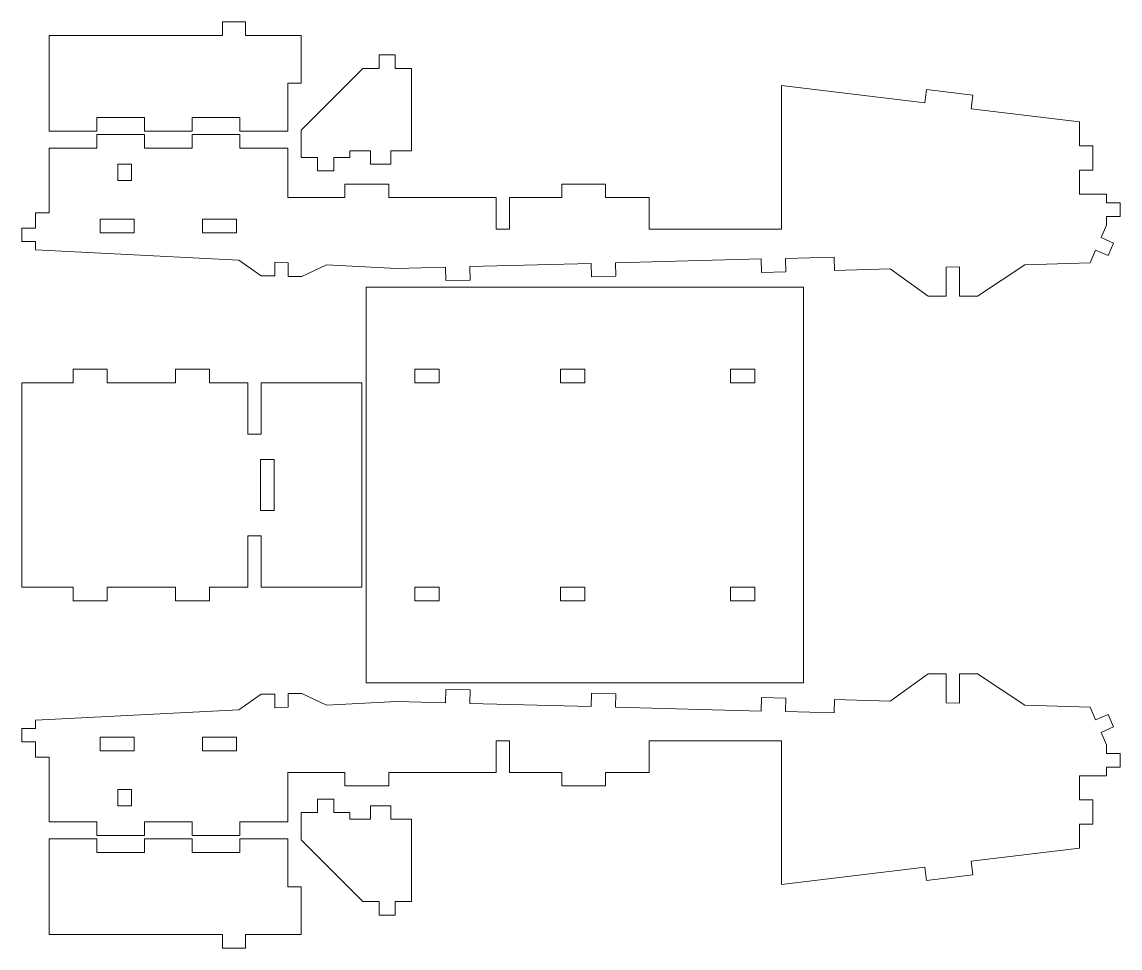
# Model space of a CAD drawing. Header units: millimetres. Extents: x -218 to 218, y -305 to 305.
# Drawn here: x -25.9 to 217.7, y -302.6 to -97.1 of the extents above; entities that cross this region are included whole.
import ezdxf

# ---------------------------------------------------------------- set-up
doc = ezdxf.new("R2010")
doc.units = ezdxf.units.MM
doc.header["$MEASUREMENT"] = 0
doc.layers.add('Camada 1', color=7, linetype='Continuous')

msp = doc.modelspace()

# ---------------------------------------------------------------- linework, layer by layer
at = {"layer": 'Camada 1', "lineweight": 9}
for points, knots in [([(36.078, -110.7515), (36.078, -110.7515), (33.0779, -110.7515), (33.0779, -110.7515), (33.0779, -110.7515), (33.0779, -110.7515), (33.0779, -121.3662), (33.0779, -121.3662), (33.0779, -121.3662), (33.0779, -121.3662), (22.489, -121.3663), (22.489, -121.3663), (22.489, -121.3663), (22.489, -121.3663), (22.489, -118.3662), (22.489, -118.3662), (22.489, -118.3662), (22.489, -118.3662), (11.9002, -118.3662), (11.9002, -118.3662), (11.9002, -118.3662), (11.9002, -118.3662), (11.9002, -121.3663), (11.9002, -121.3663), (11.9002, -121.3663), (11.9002, -121.3663), (1.3113, -121.3663), (1.3113, -121.3663), (1.3113, -121.3663), (1.3113, -121.3663), (1.3113, -118.3662), (1.3113, -118.3662), (1.3113, -118.3662), (1.3113, -118.3662), (-9.2776, -118.3662), (-9.2776, -118.3662), (-9.2776, -118.3662), (-9.2776, -118.3662), (-9.2776, -121.3663), (-9.2776, -121.3663), (-9.2776, -121.3663), (-9.2776, -121.3663), (-19.8665, -121.3663), (-19.8665, -121.3663), (-19.8665, -121.3663), (-19.8665, -121.3663), (-19.8665, -100.1367), (-19.8665, -100.1367), (-19.8665, -100.1367), (-19.8665, -100.1367), (18.6204, -100.1367), (18.6204, -100.1367), (18.6204, -100.1367), (18.6204, -100.1367), (18.6204, -97.1366), (18.6204, -97.1366), (18.6204, -97.1366), (18.6204, -97.1366), (23.7348, -97.1366), (23.7348, -97.1366), (23.7348, -97.1366), (23.7348, -97.1366), (23.7348, -100.1367), (23.7348, -100.1367), (23.7348, -100.1367), (23.7348, -100.1367), (36.078, -100.1367), (36.078, -100.1367), (36.078, -100.1367), (36.078, -100.1367), (36.078, -110.7515), (36.078, -110.7515)], [0, 0, 0, 0, 0.05263158, 0.05263158, 0.05263158, 0.05263158, 0.10526316, 0.10526316, 0.10526316, 0.10526316, 0.15789474, 0.15789474, 0.15789474, 0.15789474, 0.21052632, 0.21052632, 0.21052632, 0.21052632, 0.26315789, 0.26315789, 0.26315789, 0.26315789, 0.31578947, 0.31578947, 0.31578947, 0.31578947, 0.36842105, 0.36842105, 0.36842105, 0.36842105, 0.42105263, 0.42105263, 0.42105263, 0.42105263, 0.47368421, 0.47368421, 0.47368421, 0.47368421, 0.52631579, 0.52631579, 0.52631579, 0.52631579, 0.57894737, 0.57894737, 0.57894737, 0.57894737, 0.63157895, 0.63157895, 0.63157895, 0.63157895, 0.68421053, 0.68421053, 0.68421053, 0.68421053, 0.73684211, 0.73684211, 0.73684211, 0.73684211, 0.78947368, 0.78947368, 0.78947368, 0.78947368, 0.84210526, 0.84210526, 0.84210526, 0.84210526, 0.89473684, 0.89473684, 0.89473684, 0.89473684, 1, 1, 1, 1]), ([(60.5134, -125.6916), (60.5134, -125.6916), (60.5135, -107.4634), (60.5135, -107.4634), (60.5135, -107.4634), (60.5135, -107.4634), (56.9254, -107.4634), (56.9254, -107.4634), (56.9254, -107.4634), (56.9254, -107.4634), (56.9254, -104.4634), (56.9254, -104.4634), (56.9254, -104.4634), (56.9254, -104.4634), (53.3373, -104.4634), (53.3373, -104.4634), (53.3373, -104.4634), (53.3373, -104.4634), (53.3373, -107.4635), (53.3373, -107.4635), (53.3373, -107.4635), (53.3373, -107.4635), (49.7492, -107.4635), (49.7492, -107.4635), (49.7492, -107.4635), (49.7492, -107.4635), (36.078, -121.1348), (36.078, -121.1348), (36.078, -121.1348), (36.078, -121.1348), (36.078, -127.1916), (36.078, -127.1916), (36.078, -127.1916), (36.078, -127.1916), (39.6938, -127.1916), (39.6938, -127.1916), (39.6938, -127.1916), (39.6938, -127.1916), (39.6938, -130.1917), (39.6938, -130.1917), (39.6938, -130.1917), (39.6938, -130.1917), (43.3097, -130.1917), (43.3097, -130.1917), (43.3097, -130.1917), (43.3097, -130.1917), (43.3097, -127.1916), (43.3097, -127.1916), (43.3097, -127.1916), (43.3097, -127.1916), (46.866, -127.1916), (46.866, -127.1916), (46.866, -127.1916), (46.866, -127.1916), (46.866, -125.6916), (46.866, -125.6916), (46.866, -125.6916), (46.866, -125.6916), (51.4152, -125.6916), (51.4152, -125.6916), (51.4152, -125.6916), (51.4152, -125.6916), (51.4152, -128.6917), (51.4152, -128.6917), (51.4152, -128.6917), (51.4152, -128.6917), (55.9643, -128.6917), (55.9643, -128.6917), (55.9643, -128.6917), (55.9643, -128.6917), (55.9643, -125.6916), (55.9643, -125.6916), (55.9643, -125.6916), (55.9643, -125.6916), (60.5134, -125.6916), (60.5134, -125.6916)], [0, 0, 0, 0, 0.05, 0.05, 0.05, 0.05, 0.1, 0.1, 0.1, 0.1, 0.15, 0.15, 0.15, 0.15, 0.2, 0.2, 0.2, 0.2, 0.25, 0.25, 0.25, 0.25, 0.3, 0.3, 0.3, 0.3, 0.35, 0.35, 0.35, 0.35, 0.4, 0.4, 0.4, 0.4, 0.45, 0.45, 0.45, 0.45, 0.5, 0.5, 0.5, 0.5, 0.55, 0.55, 0.55, 0.55, 0.6, 0.6, 0.6, 0.6, 0.65, 0.65, 0.65, 0.65, 0.7, 0.7, 0.7, 0.7, 0.75, 0.75, 0.75, 0.75, 0.8, 0.8, 0.8, 0.8, 0.85, 0.85, 0.85, 0.85, 0.9, 0.9, 0.9, 0.9, 1, 1, 1, 1]), ([(100.4022, -150.6912), (100.4022, -150.6912), (100.4798, -153.6902), (100.4798, -153.6902), (100.4798, -153.6902), (100.4798, -153.6902), (105.8665, -153.5508), (105.8665, -153.5508), (105.8665, -153.5508), (105.8665, -153.5508), (105.789, -150.5517), (105.789, -150.5517), (105.789, -150.5517), (105.789, -150.5517), (138.1099, -149.7152), (138.1099, -149.7152), (138.1099, -149.7152), (138.1099, -149.7152), (138.1875, -152.7142), (138.1875, -152.7142), (138.1875, -152.7142), (138.1875, -152.7142), (143.5743, -152.5749), (143.5743, -152.5749), (143.5743, -152.5749), (143.5743, -152.5749), (143.4967, -149.5757), (143.4967, -149.5757), (143.4967, -149.5757), (143.4967, -149.5757), (154.2703, -149.2969), (154.2703, -149.2969), (154.2703, -149.2969), (154.2703, -149.2969), (154.3479, -152.296), (154.3479, -152.296), (154.3479, -152.296), (154.3479, -152.296), (166.7371, -151.9122), (166.7371, -151.9122), (166.7371, -151.9122), (166.7371, -151.9122), (175.1263, -157.9908), (175.1263, -157.9908), (175.1263, -157.9908), (175.1263, -157.9908), (179.1264, -157.9908), (179.1264, -157.9908), (179.1264, -157.9908), (179.1264, -157.9908), (179.1264, -151.5284), (179.1264, -151.5284), (179.1264, -151.5284), (179.1264, -151.5284), (182.1265, -151.4355), (182.1265, -151.4355), (182.1265, -151.4355), (182.1265, -151.4355), (182.1265, -157.9908), (182.1265, -157.9908), (182.1265, -157.9908), (182.1265, -157.9908), (186.1265, -157.9908), (186.1265, -157.9908), (186.1265, -157.9908), (186.1265, -157.9908), (196.6106, -150.9868), (196.6106, -150.9868), (196.6106, -150.9868), (196.6106, -150.9868), (211.0948, -150.5382), (211.0948, -150.5382), (211.0948, -150.5382), (211.0948, -150.5382), (212.2999, -147.7634), (212.2999, -147.7634), (212.2999, -147.7634), (212.2999, -147.7634), (215.0516, -148.9585), (215.0516, -148.9585), (215.0516, -148.9585), (215.0516, -148.9585), (216.2567, -146.1838), (216.2567, -146.1838), (216.2567, -146.1838), (216.2567, -146.1838), (213.505, -144.9887), (213.505, -144.9887), (213.505, -144.9887), (213.505, -144.9887), (214.71, -142.2139), (214.71, -142.2139), (214.71, -142.2139), (214.71, -142.2139), (214.71, -140.2634), (214.71, -140.2634), (214.71, -140.2634), (214.71, -140.2634), (217.7101, -140.2634), (217.7101, -140.2634), (217.7101, -140.2634), (217.7101, -140.2634), (217.7101, -137.2691), (217.7101, -137.2691), (217.7101, -137.2691), (217.7101, -137.2691), (214.71, -137.2691), (214.71, -137.2691), (214.71, -137.2691), (214.71, -137.2691), (214.71, -135.3245), (214.71, -135.3245), (214.71, -135.3245), (214.71, -135.3245), (208.7099, -135.3245), (208.7099, -135.3245), (208.7099, -135.3245), (208.7099, -135.3245), (208.7099, -129.9832), (208.7099, -129.9832), (208.7099, -129.9832), (208.7099, -129.9832), (211.71, -129.9832), (211.71, -129.9832), (211.71, -129.9832), (211.71, -129.9832), (211.71, -124.6418), (211.71, -124.6418), (211.71, -124.6418), (211.71, -124.6418), (208.7099, -124.6418), (208.7099, -124.6418), (208.7099, -124.6418), (208.7099, -124.6418), (208.7099, -119.3005), (208.7099, -119.3005), (208.7099, -119.3005), (208.7099, -119.3005), (184.7209, -116.3738), (184.7209, -116.3738), (184.7209, -116.3738), (184.7209, -116.3738), (185.0842, -113.3958), (185.0842, -113.3958), (185.0842, -113.3958), (185.0842, -113.3958), (174.7424, -112.1341), (174.7424, -112.1341), (174.7424, -112.1341), (174.7424, -112.1341), (174.3791, -115.1121), (174.3791, -115.1121), (174.3791, -115.1121), (174.3791, -115.1121), (142.6228, -111.2377), (142.6228, -111.2377), (142.6228, -111.2377), (142.6228, -111.2377), (142.6229, -143.1025), (142.6229, -143.1025), (142.6229, -143.1025), (142.6229, -143.1025), (113.2719, -143.1025), (113.2719, -143.1025), (113.2719, -143.1025), (113.2719, -143.1025), (113.2719, -136.1024), (113.2719, -136.1024), (113.2719, -136.1024), (113.2719, -136.1024), (103.5638, -136.1025), (103.5638, -136.1025), (103.5638, -136.1025), (103.5638, -136.1025), (103.5638, -133.1024), (103.5638, -133.1024), (103.5638, -133.1024), (103.5638, -133.1024), (93.8558, -133.1024), (93.8558, -133.1024), (93.8558, -133.1024), (93.8558, -133.1024), (93.8558, -136.1025), (93.8558, -136.1025), (93.8558, -136.1025), (93.8558, -136.1025), (82.3145, -136.1024), (82.3145, -136.1024), (82.3145, -136.1024), (82.3145, -136.1024), (82.3144, -143.1025), (82.3144, -143.1025), (82.3144, -143.1025), (82.3144, -143.1025), (79.3144, -143.1025), (79.3144, -143.1025), (79.3144, -143.1025), (79.3144, -143.1025), (79.3144, -136.1024), (79.3144, -136.1024), (79.3144, -136.1024), (79.3144, -136.1024), (55.4941, -136.1022), (55.4941, -136.1022), (55.4941, -136.1022), (55.4941, -136.1022), (55.4941, -133.1022), (55.4941, -133.1022), (55.4941, -133.1022), (55.4941, -133.1022), (45.7861, -133.1023), (45.7861, -133.1023), (45.7861, -133.1023), (45.7861, -133.1023), (45.7861, -136.1023), (45.7861, -136.1023), (45.7861, -136.1023), (45.7861, -136.1023), (33.0782, -136.1025), (33.0782, -136.1025), (33.0782, -136.1025), (33.0782, -136.1025), (33.0781, -125.1024), (33.0781, -125.1024), (33.0781, -125.1024), (33.0781, -125.1024), (22.4891, -125.1024), (22.4891, -125.1024), (22.4891, -125.1024), (22.4891, -125.1024), (22.4891, -122.1024), (22.4891, -122.1024), (22.4891, -122.1024), (22.4891, -122.1024), (11.9002, -122.1024), (11.9002, -122.1024), (11.9002, -122.1024), (11.9002, -122.1024), (11.9002, -125.1025), (11.9002, -125.1025), (11.9002, -125.1025), (11.9002, -125.1025), (1.3113, -125.1025), (1.3113, -125.1025), (1.3113, -125.1025), (1.3113, -125.1025), (1.3113, -122.1024), (1.3113, -122.1024), (1.3113, -122.1024), (1.3113, -122.1024), (-9.2777, -122.1025), (-9.2777, -122.1025), (-9.2777, -122.1025), (-9.2777, -122.1025), (-9.2777, -125.1025), (-9.2777, -125.1025), (-9.2777, -125.1025), (-9.2777, -125.1025), (-19.8666, -125.1026), (-19.8666, -125.1026), (-19.8666, -125.1026), (-19.8666, -125.1026), (-19.8655, -139.4967), (-19.8655, -139.4967), (-19.8655, -139.4967), (-19.8655, -139.4967), (-22.8657, -139.4967), (-22.8657, -139.4967), (-22.8657, -139.4967), (-22.8657, -139.4967), (-22.8663, -142.9056), (-22.8663, -142.9056), (-22.8663, -142.9056), (-22.8663, -142.9056), (-25.8682, -142.8974), (-25.8682, -142.8974), (-25.8682, -142.8974), (-25.8682, -142.8974), (-25.8681, -145.8611), (-25.8681, -145.8611), (-25.8681, -145.8611), (-25.8681, -145.8611), (-22.8675, -145.8611), (-22.8675, -145.8611), (-22.8675, -145.8611), (-22.8675, -145.8611), (-22.8668, -147.7069), (-22.8668, -147.7069), (-22.8668, -147.7069), (-22.8668, -147.7069), (22.2609, -150.0145), (22.2609, -150.0145), (22.2609, -150.0145), (22.2609, -150.0145), (27.2103, -153.4211), (27.2103, -153.4211), (27.2103, -153.4211), (27.2103, -153.4211), (30.2103, -153.4211), (30.2103, -153.4211), (30.2103, -153.4211), (30.2103, -153.4211), (30.2103, -150.421), (30.2103, -150.421), (30.2103, -150.421), (30.2103, -150.421), (33.2104, -150.5743), (33.2104, -150.5743), (33.2104, -150.5743), (33.2104, -150.5743), (33.2104, -153.5744), (33.2104, -153.5744), (33.2104, -153.5744), (33.2104, -153.5744), (36.2105, -153.5744), (36.2105, -153.5744), (36.2105, -153.5744), (36.2105, -153.5744), (41.6813, -151.0075), (41.6813, -151.0075), (41.6813, -151.0075), (41.6813, -151.0075), (57.3077, -151.8066), (57.3077, -151.8066), (57.3077, -151.8066), (57.3077, -151.8066), (68.0813, -151.5277), (68.0813, -151.5277), (68.0813, -151.5277), (68.0813, -151.5277), (68.1589, -154.5267), (68.1589, -154.5267), (68.1589, -154.5267), (68.1589, -154.5267), (73.5458, -154.3873), (73.5458, -154.3873), (73.5458, -154.3873), (73.5458, -154.3873), (73.4681, -151.3883), (73.4681, -151.3883), (73.4681, -151.3883), (73.4681, -151.3883), (100.4022, -150.6912), (100.4022, -150.6912)], [0, 0, 0, 0, 0.01149425, 0.01149425, 0.01149425, 0.01149425, 0.02298851, 0.02298851, 0.02298851, 0.02298851, 0.03448276, 0.03448276, 0.03448276, 0.03448276, 0.04597701, 0.04597701, 0.04597701, 0.04597701, 0.05747126, 0.05747126, 0.05747126, 0.05747126, 0.06896552, 0.06896552, 0.06896552, 0.06896552, 0.08045977, 0.08045977, 0.08045977, 0.08045977, 0.09195402, 0.09195402, 0.09195402, 0.09195402, 0.10344828, 0.10344828, 0.10344828, 0.10344828, 0.11494253, 0.11494253, 0.11494253, 0.11494253, 0.12643678, 0.12643678, 0.12643678, 0.12643678, 0.13793103, 0.13793103, 0.13793103, 0.13793103, 0.14942529, 0.14942529, 0.14942529, 0.14942529, 0.16091954, 0.16091954, 0.16091954, 0.16091954, 0.17241379, 0.17241379, 0.17241379, 0.17241379, 0.18390805, 0.18390805, 0.18390805, 0.18390805, 0.1954023, 0.1954023, 0.1954023, 0.1954023, 0.20689655, 0.20689655, 0.20689655, 0.20689655, 0.2183908, 0.2183908, 0.2183908, 0.2183908, 0.22988506, 0.22988506, 0.22988506, 0.22988506, 0.24137931, 0.24137931, 0.24137931, 0.24137931, 0.25287356, 0.25287356, 0.25287356, 0.25287356, 0.26436782, 0.26436782, 0.26436782, 0.26436782, 0.27586207, 0.27586207, 0.27586207, 0.27586207, 0.28735632, 0.28735632, 0.28735632, 0.28735632, 0.29885057, 0.29885057, 0.29885057, 0.29885057, 0.31034483, 0.31034483, 0.31034483, 0.31034483, 0.32183908, 0.32183908, 0.32183908, 0.32183908, 0.33333333, 0.33333333, 0.33333333, 0.33333333, 0.34482759, 0.34482759, 0.34482759, 0.34482759, 0.35632184, 0.35632184, 0.35632184, 0.35632184, 0.36781609, 0.36781609, 0.36781609, 0.36781609, 0.37931034, 0.37931034, 0.37931034, 0.37931034, 0.3908046, 0.3908046, 0.3908046, 0.3908046, 0.40229885, 0.40229885, 0.40229885, 0.40229885, 0.4137931, 0.4137931, 0.4137931, 0.4137931, 0.42528736, 0.42528736, 0.42528736, 0.42528736, 0.43678161, 0.43678161, 0.43678161, 0.43678161, 0.44827586, 0.44827586, 0.44827586, 0.44827586, 0.45977011, 0.45977011, 0.45977011, 0.45977011, 0.47126437, 0.47126437, 0.47126437, 0.47126437, 0.48275862, 0.48275862, 0.48275862, 0.48275862, 0.49425287, 0.49425287, 0.49425287, 0.49425287, 0.50574713, 0.50574713, 0.50574713, 0.50574713, 0.51724138, 0.51724138, 0.51724138, 0.51724138, 0.52873563, 0.52873563, 0.52873563, 0.52873563, 0.54022989, 0.54022989, 0.54022989, 0.54022989, 0.55172414, 0.55172414, 0.55172414, 0.55172414, 0.56321839, 0.56321839, 0.56321839, 0.56321839, 0.57471264, 0.57471264, 0.57471264, 0.57471264, 0.5862069, 0.5862069, 0.5862069, 0.5862069, 0.59770115, 0.59770115, 0.59770115, 0.59770115, 0.6091954, 0.6091954, 0.6091954, 0.6091954, 0.62068966, 0.62068966, 0.62068966, 0.62068966, 0.63218391, 0.63218391, 0.63218391, 0.63218391, 0.64367816, 0.64367816, 0.64367816, 0.64367816, 0.65517241, 0.65517241, 0.65517241, 0.65517241, 0.66666667, 0.66666667, 0.66666667, 0.66666667, 0.67816092, 0.67816092, 0.67816092, 0.67816092, 0.68965517, 0.68965517, 0.68965517, 0.68965517, 0.70114943, 0.70114943, 0.70114943, 0.70114943, 0.71264368, 0.71264368, 0.71264368, 0.71264368, 0.72413793, 0.72413793, 0.72413793, 0.72413793, 0.73563218, 0.73563218, 0.73563218, 0.73563218, 0.74712644, 0.74712644, 0.74712644, 0.74712644, 0.75862069, 0.75862069, 0.75862069, 0.75862069, 0.77011494, 0.77011494, 0.77011494, 0.77011494, 0.7816092, 0.7816092, 0.7816092, 0.7816092, 0.79310345, 0.79310345, 0.79310345, 0.79310345, 0.8045977, 0.8045977, 0.8045977, 0.8045977, 0.81609195, 0.81609195, 0.81609195, 0.81609195, 0.82758621, 0.82758621, 0.82758621, 0.82758621, 0.83908046, 0.83908046, 0.83908046, 0.83908046, 0.85057471, 0.85057471, 0.85057471, 0.85057471, 0.86206897, 0.86206897, 0.86206897, 0.86206897, 0.87356322, 0.87356322, 0.87356322, 0.87356322, 0.88505747, 0.88505747, 0.88505747, 0.88505747, 0.89655172, 0.89655172, 0.89655172, 0.89655172, 0.90804598, 0.90804598, 0.90804598, 0.90804598, 0.91954023, 0.91954023, 0.91954023, 0.91954023, 0.93103448, 0.93103448, 0.93103448, 0.93103448, 0.94252874, 0.94252874, 0.94252874, 0.94252874, 0.95402299, 0.95402299, 0.95402299, 0.95402299, 0.96551724, 0.96551724, 0.96551724, 0.96551724, 0.97701149, 0.97701149, 0.97701149, 0.97701149, 1, 1, 1, 1]), ([(-4.5654, -128.6901), (-4.5654, -128.6901), (-1.5653, -128.6901), (-1.5653, -128.6901), (-1.5653, -128.6901), (-1.5653, -128.6901), (-1.5653, -132.2783), (-1.5653, -132.2783), (-1.5653, -132.2783), (-1.5653, -132.2783), (-4.5654, -132.2783), (-4.5654, -132.2783), (-4.5654, -132.2783), (-4.5654, -132.2783), (-4.5654, -128.6901), (-4.5654, -128.6901)], [0, 0, 0, 0, 0.2, 0.2, 0.2, 0.2, 0.4, 0.4, 0.4, 0.4, 0.6, 0.6, 0.6, 0.6, 1, 1, 1, 1]), ([(-0.9576, -143.8843), (-0.9576, -143.8843), (-8.5212, -143.8843), (-8.5212, -143.8843), (-8.5212, -143.8843), (-8.5212, -143.8843), (-8.5212, -140.8842), (-8.5212, -140.8842), (-8.5212, -140.8842), (-8.5212, -140.8842), (-0.9576, -140.8842), (-0.9576, -140.8842), (-0.9576, -140.8842), (-0.9576, -140.8842), (-0.9576, -143.8843), (-0.9576, -143.8843)], [0, 0, 0, 0, 0.2, 0.2, 0.2, 0.2, 0.4, 0.4, 0.4, 0.4, 0.6, 0.6, 0.6, 0.6, 1, 1, 1, 1]), ([(14.1694, -140.8842), (14.1694, -140.8842), (21.7328, -140.8842), (21.7328, -140.8842), (21.7328, -140.8842), (21.7328, -140.8842), (21.7328, -143.8843), (21.7328, -143.8843), (21.7328, -143.8843), (21.7328, -143.8843), (14.1694, -143.8843), (14.1694, -143.8843), (14.1694, -143.8843), (14.1694, -143.8843), (14.1694, -140.8842), (14.1694, -140.8842)], [0, 0, 0, 0, 0.2, 0.2, 0.2, 0.2, 0.4, 0.4, 0.4, 0.4, 0.6, 0.6, 0.6, 0.6, 1, 1, 1, 1]), ([(50.4921, -155.9647), (50.4921, -155.9647), (50.4921, -243.7547), (50.4921, -243.7547), (50.4921, -243.7547), (50.4921, -243.7547), (147.4872, -243.7547), (147.4872, -243.7547), (147.4872, -243.7547), (147.4872, -243.7547), (147.4872, -155.9647), (147.4872, -155.9647), (147.4872, -155.9647), (147.4872, -155.9647), (50.4921, -155.9647), (50.4921, -155.9647)], [0, 0, 0, 0, 0.2, 0.2, 0.2, 0.2, 0.4, 0.4, 0.4, 0.4, 0.6, 0.6, 0.6, 0.6, 1, 1, 1, 1]), ([(-14.523, -177.1946), (-14.523, -177.1946), (-25.8682, -177.1946), (-25.8682, -177.1946), (-25.8682, -177.1946), (-25.8682, -177.1946), (-25.8682, -222.5249), (-25.8682, -222.5249), (-25.8682, -222.5249), (-25.8682, -222.5249), (-14.523, -222.5249), (-14.523, -222.5249), (-14.523, -222.5249), (-14.523, -222.5249), (-14.523, -225.5249), (-14.523, -225.5249), (-14.523, -225.5249), (-14.523, -225.5249), (-6.9596, -225.5249), (-6.9596, -225.5249), (-6.9596, -225.5249), (-6.9596, -225.5249), (-6.9596, -222.5249), (-6.9596, -222.5249), (-6.9596, -222.5249), (-6.9596, -222.5249), (8.1675, -222.5249), (8.1675, -222.5249), (8.1675, -222.5249), (8.1675, -222.5249), (8.1675, -225.5249), (8.1675, -225.5249), (8.1675, -225.5249), (8.1675, -225.5249), (15.731, -225.5249), (15.731, -225.5249), (15.731, -225.5249), (15.731, -225.5249), (15.731, -222.5249), (15.731, -222.5249), (15.731, -222.5249), (15.731, -222.5249), (24.2086, -222.5249), (24.2086, -222.5249), (24.2086, -222.5249), (24.2086, -222.5249), (24.2086, -211.1378), (24.2086, -211.1378), (24.2086, -211.1378), (24.2086, -211.1378), (27.2087, -211.1378), (27.2087, -211.1378), (27.2087, -211.1378), (27.2087, -211.1378), (27.2087, -222.5249), (27.2087, -222.5249), (27.2087, -222.5249), (27.2087, -222.5249), (49.4921, -222.5249), (49.4921, -222.5249), (49.4921, -222.5249), (49.4921, -222.5249), (49.4921, -177.1946), (49.4921, -177.1946), (49.4921, -177.1946), (49.4921, -177.1946), (27.2087, -177.1946), (27.2087, -177.1946), (27.2087, -177.1946), (27.2087, -177.1946), (27.2087, -188.5816), (27.2087, -188.5816), (27.2087, -188.5816), (27.2087, -188.5816), (24.2086, -188.5816), (24.2086, -188.5816), (24.2086, -188.5816), (24.2086, -188.5816), (24.2086, -177.1946), (24.2086, -177.1946), (24.2086, -177.1946), (24.2086, -177.1946), (15.731, -177.1946), (15.731, -177.1946), (15.731, -177.1946), (15.731, -177.1946), (15.731, -174.1946), (15.731, -174.1946), (15.731, -174.1946), (15.731, -174.1946), (8.1675, -174.1946), (8.1675, -174.1946), (8.1675, -174.1946), (8.1675, -174.1946), (8.1675, -177.1946), (8.1675, -177.1946), (8.1675, -177.1946), (8.1675, -177.1946), (-6.9596, -177.1946), (-6.9596, -177.1946), (-6.9596, -177.1946), (-6.9596, -177.1946), (-6.9596, -174.1946), (-6.9596, -174.1946), (-6.9596, -174.1946), (-6.9596, -174.1946), (-14.523, -174.1946), (-14.523, -174.1946), (-14.523, -174.1946), (-14.523, -174.1946), (-14.523, -177.1946), (-14.523, -177.1946)], [0, 0, 0, 0, 0.03448276, 0.03448276, 0.03448276, 0.03448276, 0.06896552, 0.06896552, 0.06896552, 0.06896552, 0.10344828, 0.10344828, 0.10344828, 0.10344828, 0.13793103, 0.13793103, 0.13793103, 0.13793103, 0.17241379, 0.17241379, 0.17241379, 0.17241379, 0.20689655, 0.20689655, 0.20689655, 0.20689655, 0.24137931, 0.24137931, 0.24137931, 0.24137931, 0.27586207, 0.27586207, 0.27586207, 0.27586207, 0.31034483, 0.31034483, 0.31034483, 0.31034483, 0.34482759, 0.34482759, 0.34482759, 0.34482759, 0.37931034, 0.37931034, 0.37931034, 0.37931034, 0.4137931, 0.4137931, 0.4137931, 0.4137931, 0.44827586, 0.44827586, 0.44827586, 0.44827586, 0.48275862, 0.48275862, 0.48275862, 0.48275862, 0.51724138, 0.51724138, 0.51724138, 0.51724138, 0.55172414, 0.55172414, 0.55172414, 0.55172414, 0.5862069, 0.5862069, 0.5862069, 0.5862069, 0.62068966, 0.62068966, 0.62068966, 0.62068966, 0.65517241, 0.65517241, 0.65517241, 0.65517241, 0.68965517, 0.68965517, 0.68965517, 0.68965517, 0.72413793, 0.72413793, 0.72413793, 0.72413793, 0.75862069, 0.75862069, 0.75862069, 0.75862069, 0.79310345, 0.79310345, 0.79310345, 0.79310345, 0.82758621, 0.82758621, 0.82758621, 0.82758621, 0.86206897, 0.86206897, 0.86206897, 0.86206897, 0.89655172, 0.89655172, 0.89655172, 0.89655172, 0.93103448, 0.93103448, 0.93103448, 0.93103448, 1, 1, 1, 1]), ([(66.658, -177.1938), (66.658, -177.1938), (61.2693, -177.1938), (61.2693, -177.1938), (61.2693, -177.1938), (61.2693, -177.1938), (61.2693, -174.1937), (61.2693, -174.1937), (61.2693, -174.1937), (61.2693, -174.1937), (66.658, -174.1937), (66.658, -174.1937), (66.658, -174.1937), (66.658, -174.1937), (66.658, -177.1938), (66.658, -177.1938)], [0, 0, 0, 0, 0.2, 0.2, 0.2, 0.2, 0.4, 0.4, 0.4, 0.4, 0.6, 0.6, 0.6, 0.6, 1, 1, 1, 1]), ([(98.9896, -177.1938), (98.9896, -177.1938), (93.601, -177.1938), (93.601, -177.1938), (93.601, -177.1938), (93.601, -177.1938), (93.601, -174.1937), (93.601, -174.1937), (93.601, -174.1937), (93.601, -174.1937), (98.9896, -174.1937), (98.9896, -174.1937), (98.9896, -174.1937), (98.9896, -174.1937), (98.9896, -177.1938), (98.9896, -177.1938)], [0, 0, 0, 0, 0.2, 0.2, 0.2, 0.2, 0.4, 0.4, 0.4, 0.4, 0.6, 0.6, 0.6, 0.6, 1, 1, 1, 1]), ([(131.3212, -177.1938), (131.3212, -177.1938), (131.3212, -174.1937), (131.3212, -174.1937), (131.3212, -174.1937), (131.3212, -174.1937), (136.7098, -174.1937), (136.7098, -174.1937), (136.7098, -174.1937), (136.7098, -174.1937), (136.7098, -177.1938), (136.7098, -177.1938), (136.7098, -177.1938), (136.7098, -177.1938), (131.3212, -177.1938), (131.3212, -177.1938)], [0, 0, 0, 0, 0.2, 0.2, 0.2, 0.2, 0.4, 0.4, 0.4, 0.4, 0.6, 0.6, 0.6, 0.6, 1, 1, 1, 1]), ([(30.0763, -194.1939), (30.0763, -194.1939), (30.0763, -205.5257), (30.0763, -205.5257), (30.0763, -205.5257), (30.0763, -205.5257), (27.0763, -205.5257), (27.0763, -205.5257), (27.0763, -205.5257), (27.0763, -205.5257), (27.0763, -194.1939), (27.0763, -194.1939), (27.0763, -194.1939), (27.0763, -194.1939), (30.0763, -194.1939), (30.0763, -194.1939)], [0, 0, 0, 0, 0.2, 0.2, 0.2, 0.2, 0.4, 0.4, 0.4, 0.4, 0.6, 0.6, 0.6, 0.6, 1, 1, 1, 1]), ([(66.6582, -225.5268), (66.6582, -225.5268), (61.2695, -225.5268), (61.2695, -225.5268), (61.2695, -225.5268), (61.2695, -225.5268), (61.2695, -222.5268), (61.2695, -222.5268), (61.2695, -222.5268), (61.2695, -222.5268), (66.6582, -222.5268), (66.6582, -222.5268), (66.6582, -222.5268), (66.6582, -222.5268), (66.6582, -225.5268), (66.6582, -225.5268)], [0, 0, 0, 0, 0.2, 0.2, 0.2, 0.2, 0.4, 0.4, 0.4, 0.4, 0.6, 0.6, 0.6, 0.6, 1, 1, 1, 1]), ([(98.9898, -225.5268), (98.9898, -225.5268), (93.6011, -225.5268), (93.6011, -225.5268), (93.6011, -225.5268), (93.6011, -225.5268), (93.6011, -222.5268), (93.6011, -222.5268), (93.6011, -222.5268), (93.6011, -222.5268), (98.9898, -222.5268), (98.9898, -222.5268), (98.9898, -222.5268), (98.9898, -222.5268), (98.9898, -225.5268), (98.9898, -225.5268)], [0, 0, 0, 0, 0.2, 0.2, 0.2, 0.2, 0.4, 0.4, 0.4, 0.4, 0.6, 0.6, 0.6, 0.6, 1, 1, 1, 1]), ([(131.3215, -225.5268), (131.3215, -225.5268), (131.3215, -222.5268), (131.3215, -222.5268), (131.3215, -222.5268), (131.3215, -222.5268), (136.7101, -222.5268), (136.7101, -222.5268), (136.7101, -222.5268), (136.7101, -222.5268), (136.7101, -225.5268), (136.7101, -225.5268), (136.7101, -225.5268), (136.7101, -225.5268), (131.3215, -225.5268), (131.3215, -225.5268)], [0, 0, 0, 0, 0.2, 0.2, 0.2, 0.2, 0.4, 0.4, 0.4, 0.4, 0.6, 0.6, 0.6, 0.6, 1, 1, 1, 1]), ([(100.4022, -249.0281), (100.4022, -249.0281), (100.4798, -246.0291), (100.4798, -246.0291), (100.4798, -246.0291), (100.4798, -246.0291), (105.8665, -246.1685), (105.8665, -246.1685), (105.8665, -246.1685), (105.8665, -246.1685), (105.789, -249.1677), (105.789, -249.1677), (105.789, -249.1677), (105.789, -249.1677), (138.1099, -250.0041), (138.1099, -250.0041), (138.1099, -250.0041), (138.1099, -250.0041), (138.1875, -247.0051), (138.1875, -247.0051), (138.1875, -247.0051), (138.1875, -247.0051), (143.5743, -247.1444), (143.5743, -247.1444), (143.5743, -247.1444), (143.5743, -247.1444), (143.4967, -250.1436), (143.4967, -250.1436), (143.4967, -250.1436), (143.4967, -250.1436), (154.2703, -250.4224), (154.2703, -250.4224), (154.2703, -250.4224), (154.2703, -250.4224), (154.3479, -247.4233), (154.3479, -247.4233), (154.3479, -247.4233), (154.3479, -247.4233), (166.7371, -247.8071), (166.7371, -247.8071), (166.7371, -247.8071), (166.7371, -247.8071), (175.1263, -241.7285), (175.1263, -241.7285), (175.1263, -241.7285), (175.1263, -241.7285), (179.1264, -241.7285), (179.1264, -241.7285), (179.1264, -241.7285), (179.1264, -241.7285), (179.1264, -248.1909), (179.1264, -248.1909), (179.1264, -248.1909), (179.1264, -248.1909), (182.1265, -248.2838), (182.1265, -248.2838), (182.1265, -248.2838), (182.1265, -248.2838), (182.1265, -241.7285), (182.1265, -241.7285), (182.1265, -241.7285), (182.1265, -241.7285), (186.1265, -241.7285), (186.1265, -241.7285), (186.1265, -241.7285), (186.1265, -241.7285), (196.6106, -248.7325), (196.6106, -248.7325), (196.6106, -248.7325), (196.6106, -248.7325), (211.0948, -249.1811), (211.0948, -249.1811), (211.0948, -249.1811), (211.0948, -249.1811), (212.2999, -251.9559), (212.2999, -251.9559), (212.2999, -251.9559), (212.2999, -251.9559), (215.0516, -250.7608), (215.0516, -250.7608), (215.0516, -250.7608), (215.0516, -250.7608), (216.2567, -253.5355), (216.2567, -253.5355), (216.2567, -253.5355), (216.2567, -253.5355), (213.505, -254.7306), (213.505, -254.7306), (213.505, -254.7306), (213.505, -254.7306), (214.71, -257.5054), (214.71, -257.5054), (214.71, -257.5054), (214.71, -257.5054), (214.71, -259.456), (214.71, -259.456), (214.71, -259.456), (214.71, -259.456), (217.7101, -259.456), (217.7101, -259.456), (217.7101, -259.456), (217.7101, -259.456), (217.7101, -262.4503), (217.7101, -262.4503), (217.7101, -262.4503), (217.7101, -262.4503), (214.71, -262.4503), (214.71, -262.4503), (214.71, -262.4503), (214.71, -262.4503), (214.71, -264.3949), (214.71, -264.3949), (214.71, -264.3949), (214.71, -264.3949), (208.7099, -264.3949), (208.7099, -264.3949), (208.7099, -264.3949), (208.7099, -264.3949), (208.7099, -269.7362), (208.7099, -269.7362), (208.7099, -269.7362), (208.7099, -269.7362), (211.71, -269.7362), (211.71, -269.7362), (211.71, -269.7362), (211.71, -269.7362), (211.71, -275.0776), (211.71, -275.0776), (211.71, -275.0776), (211.71, -275.0776), (208.7099, -275.0776), (208.7099, -275.0776), (208.7099, -275.0776), (208.7099, -275.0776), (208.7099, -280.4189), (208.7099, -280.4189), (208.7099, -280.4189), (208.7099, -280.4189), (184.7209, -283.3456), (184.7209, -283.3456), (184.7209, -283.3456), (184.7209, -283.3456), (185.0842, -286.3236), (185.0842, -286.3236), (185.0842, -286.3236), (185.0842, -286.3236), (174.7424, -287.5853), (174.7424, -287.5853), (174.7424, -287.5853), (174.7424, -287.5853), (174.3791, -284.6073), (174.3791, -284.6073), (174.3791, -284.6073), (174.3791, -284.6073), (142.6228, -288.4817), (142.6228, -288.4817), (142.6228, -288.4817), (142.6228, -288.4817), (142.6229, -256.6168), (142.6229, -256.6168), (142.6229, -256.6168), (142.6229, -256.6168), (113.2719, -256.6168), (113.2719, -256.6168), (113.2719, -256.6168), (113.2719, -256.6168), (113.2719, -263.617), (113.2719, -263.617), (113.2719, -263.617), (113.2719, -263.617), (103.5638, -263.6169), (103.5638, -263.6169), (103.5638, -263.6169), (103.5638, -263.6169), (103.5638, -266.617), (103.5638, -266.617), (103.5638, -266.617), (103.5638, -266.617), (93.8558, -266.617), (93.8558, -266.617), (93.8558, -266.617), (93.8558, -266.617), (93.8558, -263.6169), (93.8558, -263.6169), (93.8558, -263.6169), (93.8558, -263.6169), (82.3145, -263.617), (82.3145, -263.617), (82.3145, -263.617), (82.3145, -263.617), (82.3144, -256.6168), (82.3144, -256.6168), (82.3144, -256.6168), (82.3144, -256.6168), (79.3144, -256.6168), (79.3144, -256.6168), (79.3144, -256.6168), (79.3144, -256.6168), (79.3144, -263.617), (79.3144, -263.617), (79.3144, -263.617), (79.3144, -263.617), (55.4941, -263.6172), (55.4941, -263.6172), (55.4941, -263.6172), (55.4941, -263.6172), (55.4941, -266.6172), (55.4941, -266.6172), (55.4941, -266.6172), (55.4941, -266.6172), (45.7861, -266.6171), (45.7861, -266.6171), (45.7861, -266.6171), (45.7861, -266.6171), (45.7861, -263.6171), (45.7861, -263.6171), (45.7861, -263.6171), (45.7861, -263.6171), (33.0782, -263.6169), (33.0782, -263.6169), (33.0782, -263.6169), (33.0782, -263.6169), (33.0781, -274.617), (33.0781, -274.617), (33.0781, -274.617), (33.0781, -274.617), (22.4891, -274.617), (22.4891, -274.617), (22.4891, -274.617), (22.4891, -274.617), (22.4891, -277.617), (22.4891, -277.617), (22.4891, -277.617), (22.4891, -277.617), (11.9002, -277.617), (11.9002, -277.617), (11.9002, -277.617), (11.9002, -277.617), (11.9002, -274.6169), (11.9002, -274.6169), (11.9002, -274.6169), (11.9002, -274.6169), (1.3113, -274.6169), (1.3113, -274.6169), (1.3113, -274.6169), (1.3113, -274.6169), (1.3113, -277.617), (1.3113, -277.617), (1.3113, -277.617), (1.3113, -277.617), (-9.2777, -277.6169), (-9.2777, -277.6169), (-9.2777, -277.6169), (-9.2777, -277.6169), (-9.2777, -274.6169), (-9.2777, -274.6169), (-9.2777, -274.6169), (-9.2777, -274.6169), (-19.8666, -274.6168), (-19.8666, -274.6168), (-19.8666, -274.6168), (-19.8666, -274.6168), (-19.8655, -260.2227), (-19.8655, -260.2227), (-19.8655, -260.2227), (-19.8655, -260.2227), (-22.8657, -260.2227), (-22.8657, -260.2227), (-22.8657, -260.2227), (-22.8657, -260.2227), (-22.8663, -256.8137), (-22.8663, -256.8137), (-22.8663, -256.8137), (-22.8663, -256.8137), (-25.8682, -256.8219), (-25.8682, -256.8219), (-25.8682, -256.8219), (-25.8682, -256.8219), (-25.8681, -253.8582), (-25.8681, -253.8582), (-25.8681, -253.8582), (-25.8681, -253.8582), (-22.8675, -253.8582), (-22.8675, -253.8582), (-22.8675, -253.8582), (-22.8675, -253.8582), (-22.8668, -252.0124), (-22.8668, -252.0124), (-22.8668, -252.0124), (-22.8668, -252.0124), (22.2609, -249.7048), (22.2609, -249.7048), (22.2609, -249.7048), (22.2609, -249.7048), (27.2103, -246.2982), (27.2103, -246.2982), (27.2103, -246.2982), (27.2103, -246.2982), (30.2103, -246.2982), (30.2103, -246.2982), (30.2103, -246.2982), (30.2103, -246.2982), (30.2103, -249.2983), (30.2103, -249.2983), (30.2103, -249.2983), (30.2103, -249.2983), (33.2104, -249.145), (33.2104, -249.145), (33.2104, -249.145), (33.2104, -249.145), (33.2104, -246.145), (33.2104, -246.145), (33.2104, -246.145), (33.2104, -246.145), (36.2105, -246.145), (36.2105, -246.145), (36.2105, -246.145), (36.2105, -246.145), (41.6813, -248.7118), (41.6813, -248.7118), (41.6813, -248.7118), (41.6813, -248.7118), (57.3077, -247.9127), (57.3077, -247.9127), (57.3077, -247.9127), (57.3077, -247.9127), (68.0813, -248.1916), (68.0813, -248.1916), (68.0813, -248.1916), (68.0813, -248.1916), (68.1589, -245.1926), (68.1589, -245.1926), (68.1589, -245.1926), (68.1589, -245.1926), (73.5458, -245.3321), (73.5458, -245.3321), (73.5458, -245.3321), (73.5458, -245.3321), (73.4681, -248.331), (73.4681, -248.331), (73.4681, -248.331), (73.4681, -248.331), (100.4022, -249.0281), (100.4022, -249.0281)], [0, 0, 0, 0, 0.01149425, 0.01149425, 0.01149425, 0.01149425, 0.02298851, 0.02298851, 0.02298851, 0.02298851, 0.03448276, 0.03448276, 0.03448276, 0.03448276, 0.04597701, 0.04597701, 0.04597701, 0.04597701, 0.05747126, 0.05747126, 0.05747126, 0.05747126, 0.06896552, 0.06896552, 0.06896552, 0.06896552, 0.08045977, 0.08045977, 0.08045977, 0.08045977, 0.09195402, 0.09195402, 0.09195402, 0.09195402, 0.10344828, 0.10344828, 0.10344828, 0.10344828, 0.11494253, 0.11494253, 0.11494253, 0.11494253, 0.12643678, 0.12643678, 0.12643678, 0.12643678, 0.13793103, 0.13793103, 0.13793103, 0.13793103, 0.14942529, 0.14942529, 0.14942529, 0.14942529, 0.16091954, 0.16091954, 0.16091954, 0.16091954, 0.17241379, 0.17241379, 0.17241379, 0.17241379, 0.18390805, 0.18390805, 0.18390805, 0.18390805, 0.1954023, 0.1954023, 0.1954023, 0.1954023, 0.20689655, 0.20689655, 0.20689655, 0.20689655, 0.2183908, 0.2183908, 0.2183908, 0.2183908, 0.22988506, 0.22988506, 0.22988506, 0.22988506, 0.24137931, 0.24137931, 0.24137931, 0.24137931, 0.25287356, 0.25287356, 0.25287356, 0.25287356, 0.26436782, 0.26436782, 0.26436782, 0.26436782, 0.27586207, 0.27586207, 0.27586207, 0.27586207, 0.28735632, 0.28735632, 0.28735632, 0.28735632, 0.29885057, 0.29885057, 0.29885057, 0.29885057, 0.31034483, 0.31034483, 0.31034483, 0.31034483, 0.32183908, 0.32183908, 0.32183908, 0.32183908, 0.33333333, 0.33333333, 0.33333333, 0.33333333, 0.34482759, 0.34482759, 0.34482759, 0.34482759, 0.35632184, 0.35632184, 0.35632184, 0.35632184, 0.36781609, 0.36781609, 0.36781609, 0.36781609, 0.37931034, 0.37931034, 0.37931034, 0.37931034, 0.3908046, 0.3908046, 0.3908046, 0.3908046, 0.40229885, 0.40229885, 0.40229885, 0.40229885, 0.4137931, 0.4137931, 0.4137931, 0.4137931, 0.42528736, 0.42528736, 0.42528736, 0.42528736, 0.43678161, 0.43678161, 0.43678161, 0.43678161, 0.44827586, 0.44827586, 0.44827586, 0.44827586, 0.45977011, 0.45977011, 0.45977011, 0.45977011, 0.47126437, 0.47126437, 0.47126437, 0.47126437, 0.48275862, 0.48275862, 0.48275862, 0.48275862, 0.49425287, 0.49425287, 0.49425287, 0.49425287, 0.50574713, 0.50574713, 0.50574713, 0.50574713, 0.51724138, 0.51724138, 0.51724138, 0.51724138, 0.52873563, 0.52873563, 0.52873563, 0.52873563, 0.54022989, 0.54022989, 0.54022989, 0.54022989, 0.55172414, 0.55172414, 0.55172414, 0.55172414, 0.56321839, 0.56321839, 0.56321839, 0.56321839, 0.57471264, 0.57471264, 0.57471264, 0.57471264, 0.5862069, 0.5862069, 0.5862069, 0.5862069, 0.59770115, 0.59770115, 0.59770115, 0.59770115, 0.6091954, 0.6091954, 0.6091954, 0.6091954, 0.62068966, 0.62068966, 0.62068966, 0.62068966, 0.63218391, 0.63218391, 0.63218391, 0.63218391, 0.64367816, 0.64367816, 0.64367816, 0.64367816, 0.65517241, 0.65517241, 0.65517241, 0.65517241, 0.66666667, 0.66666667, 0.66666667, 0.66666667, 0.67816092, 0.67816092, 0.67816092, 0.67816092, 0.68965517, 0.68965517, 0.68965517, 0.68965517, 0.70114943, 0.70114943, 0.70114943, 0.70114943, 0.71264368, 0.71264368, 0.71264368, 0.71264368, 0.72413793, 0.72413793, 0.72413793, 0.72413793, 0.73563218, 0.73563218, 0.73563218, 0.73563218, 0.74712644, 0.74712644, 0.74712644, 0.74712644, 0.75862069, 0.75862069, 0.75862069, 0.75862069, 0.77011494, 0.77011494, 0.77011494, 0.77011494, 0.7816092, 0.7816092, 0.7816092, 0.7816092, 0.79310345, 0.79310345, 0.79310345, 0.79310345, 0.8045977, 0.8045977, 0.8045977, 0.8045977, 0.81609195, 0.81609195, 0.81609195, 0.81609195, 0.82758621, 0.82758621, 0.82758621, 0.82758621, 0.83908046, 0.83908046, 0.83908046, 0.83908046, 0.85057471, 0.85057471, 0.85057471, 0.85057471, 0.86206897, 0.86206897, 0.86206897, 0.86206897, 0.87356322, 0.87356322, 0.87356322, 0.87356322, 0.88505747, 0.88505747, 0.88505747, 0.88505747, 0.89655172, 0.89655172, 0.89655172, 0.89655172, 0.90804598, 0.90804598, 0.90804598, 0.90804598, 0.91954023, 0.91954023, 0.91954023, 0.91954023, 0.93103448, 0.93103448, 0.93103448, 0.93103448, 0.94252874, 0.94252874, 0.94252874, 0.94252874, 0.95402299, 0.95402299, 0.95402299, 0.95402299, 0.96551724, 0.96551724, 0.96551724, 0.96551724, 0.97701149, 0.97701149, 0.97701149, 0.97701149, 1, 1, 1, 1]), ([(-0.9576, -255.835), (-0.9576, -255.835), (-8.5212, -255.835), (-8.5212, -255.835), (-8.5212, -255.835), (-8.5212, -255.835), (-8.5212, -258.8352), (-8.5212, -258.8352), (-8.5212, -258.8352), (-8.5212, -258.8352), (-0.9576, -258.8352), (-0.9576, -258.8352), (-0.9576, -258.8352), (-0.9576, -258.8352), (-0.9576, -255.835), (-0.9576, -255.835)], [0, 0, 0, 0, 0.2, 0.2, 0.2, 0.2, 0.4, 0.4, 0.4, 0.4, 0.6, 0.6, 0.6, 0.6, 1, 1, 1, 1]), ([(14.1694, -258.8352), (14.1694, -258.8352), (21.7328, -258.8352), (21.7328, -258.8352), (21.7328, -258.8352), (21.7328, -258.8352), (21.7328, -255.835), (21.7328, -255.835), (21.7328, -255.835), (21.7328, -255.835), (14.1694, -255.835), (14.1694, -255.835), (14.1694, -255.835), (14.1694, -255.835), (14.1694, -258.8352), (14.1694, -258.8352)], [0, 0, 0, 0, 0.2, 0.2, 0.2, 0.2, 0.4, 0.4, 0.4, 0.4, 0.6, 0.6, 0.6, 0.6, 1, 1, 1, 1]), ([(-4.5654, -271.0293), (-4.5654, -271.0293), (-1.5653, -271.0293), (-1.5653, -271.0293), (-1.5653, -271.0293), (-1.5653, -271.0293), (-1.5653, -267.4411), (-1.5653, -267.4411), (-1.5653, -267.4411), (-1.5653, -267.4411), (-4.5654, -267.4411), (-4.5654, -267.4411), (-4.5654, -267.4411), (-4.5654, -267.4411), (-4.5654, -271.0293), (-4.5654, -271.0293)], [0, 0, 0, 0, 0.2, 0.2, 0.2, 0.2, 0.4, 0.4, 0.4, 0.4, 0.6, 0.6, 0.6, 0.6, 1, 1, 1, 1]), ([(60.5134, -274.0279), (60.5134, -274.0279), (60.5135, -292.2561), (60.5135, -292.2561), (60.5135, -292.2561), (60.5135, -292.2561), (56.9254, -292.2561), (56.9254, -292.2561), (56.9254, -292.2561), (56.9254, -292.2561), (56.9254, -295.2561), (56.9254, -295.2561), (56.9254, -295.2561), (56.9254, -295.2561), (53.3373, -295.2561), (53.3373, -295.2561), (53.3373, -295.2561), (53.3373, -295.2561), (53.3373, -292.256), (53.3373, -292.256), (53.3373, -292.256), (53.3373, -292.256), (49.7492, -292.256), (49.7492, -292.256), (49.7492, -292.256), (49.7492, -292.256), (36.078, -278.5847), (36.078, -278.5847), (36.078, -278.5847), (36.078, -278.5847), (36.078, -272.5279), (36.078, -272.5279), (36.078, -272.5279), (36.078, -272.5279), (39.6938, -272.5279), (39.6938, -272.5279), (39.6938, -272.5279), (39.6938, -272.5279), (39.6938, -269.5278), (39.6938, -269.5278), (39.6938, -269.5278), (39.6938, -269.5278), (43.3097, -269.5278), (43.3097, -269.5278), (43.3097, -269.5278), (43.3097, -269.5278), (43.3097, -272.5279), (43.3097, -272.5279), (43.3097, -272.5279), (43.3097, -272.5279), (46.866, -272.5279), (46.866, -272.5279), (46.866, -272.5279), (46.866, -272.5279), (46.866, -274.0279), (46.866, -274.0279), (46.866, -274.0279), (46.866, -274.0279), (51.4152, -274.0279), (51.4152, -274.0279), (51.4152, -274.0279), (51.4152, -274.0279), (51.4152, -271.0278), (51.4152, -271.0278), (51.4152, -271.0278), (51.4152, -271.0278), (55.9643, -271.0278), (55.9643, -271.0278), (55.9643, -271.0278), (55.9643, -271.0278), (55.9643, -274.0279), (55.9643, -274.0279), (55.9643, -274.0279), (55.9643, -274.0279), (60.5134, -274.0279), (60.5134, -274.0279)], [0, 0, 0, 0, 0.05, 0.05, 0.05, 0.05, 0.1, 0.1, 0.1, 0.1, 0.15, 0.15, 0.15, 0.15, 0.2, 0.2, 0.2, 0.2, 0.25, 0.25, 0.25, 0.25, 0.3, 0.3, 0.3, 0.3, 0.35, 0.35, 0.35, 0.35, 0.4, 0.4, 0.4, 0.4, 0.45, 0.45, 0.45, 0.45, 0.5, 0.5, 0.5, 0.5, 0.55, 0.55, 0.55, 0.55, 0.6, 0.6, 0.6, 0.6, 0.65, 0.65, 0.65, 0.65, 0.7, 0.7, 0.7, 0.7, 0.75, 0.75, 0.75, 0.75, 0.8, 0.8, 0.8, 0.8, 0.85, 0.85, 0.85, 0.85, 0.9, 0.9, 0.9, 0.9, 1, 1, 1, 1]), ([(36.078, -288.9679), (36.078, -288.9679), (33.0779, -288.9679), (33.0779, -288.9679), (33.0779, -288.9679), (33.0779, -288.9679), (33.0779, -278.3532), (33.0779, -278.3532), (33.0779, -278.3532), (33.0779, -278.3532), (22.489, -278.3531), (22.489, -278.3531), (22.489, -278.3531), (22.489, -278.3531), (22.489, -281.3532), (22.489, -281.3532), (22.489, -281.3532), (22.489, -281.3532), (11.9002, -281.3532), (11.9002, -281.3532), (11.9002, -281.3532), (11.9002, -281.3532), (11.9002, -278.3531), (11.9002, -278.3531), (11.9002, -278.3531), (11.9002, -278.3531), (1.3113, -278.3531), (1.3113, -278.3531), (1.3113, -278.3531), (1.3113, -278.3531), (1.3113, -281.3532), (1.3113, -281.3532), (1.3113, -281.3532), (1.3113, -281.3532), (-9.2776, -281.3532), (-9.2776, -281.3532), (-9.2776, -281.3532), (-9.2776, -281.3532), (-9.2776, -278.3531), (-9.2776, -278.3531), (-9.2776, -278.3531), (-9.2776, -278.3531), (-19.8665, -278.3531), (-19.8665, -278.3531), (-19.8665, -278.3531), (-19.8665, -278.3531), (-19.8665, -299.5827), (-19.8665, -299.5827), (-19.8665, -299.5827), (-19.8665, -299.5827), (18.6204, -299.5827), (18.6204, -299.5827), (18.6204, -299.5827), (18.6204, -299.5827), (18.6204, -302.5828), (18.6204, -302.5828), (18.6204, -302.5828), (18.6204, -302.5828), (23.7348, -302.5828), (23.7348, -302.5828), (23.7348, -302.5828), (23.7348, -302.5828), (23.7348, -299.5827), (23.7348, -299.5827), (23.7348, -299.5827), (23.7348, -299.5827), (36.078, -299.5827), (36.078, -299.5827), (36.078, -299.5827), (36.078, -299.5827), (36.078, -288.9679), (36.078, -288.9679)], [0, 0, 0, 0, 0.05263158, 0.05263158, 0.05263158, 0.05263158, 0.10526316, 0.10526316, 0.10526316, 0.10526316, 0.15789474, 0.15789474, 0.15789474, 0.15789474, 0.21052632, 0.21052632, 0.21052632, 0.21052632, 0.26315789, 0.26315789, 0.26315789, 0.26315789, 0.31578947, 0.31578947, 0.31578947, 0.31578947, 0.36842105, 0.36842105, 0.36842105, 0.36842105, 0.42105263, 0.42105263, 0.42105263, 0.42105263, 0.47368421, 0.47368421, 0.47368421, 0.47368421, 0.52631579, 0.52631579, 0.52631579, 0.52631579, 0.57894737, 0.57894737, 0.57894737, 0.57894737, 0.63157895, 0.63157895, 0.63157895, 0.63157895, 0.68421053, 0.68421053, 0.68421053, 0.68421053, 0.73684211, 0.73684211, 0.73684211, 0.73684211, 0.78947368, 0.78947368, 0.78947368, 0.78947368, 0.84210526, 0.84210526, 0.84210526, 0.84210526, 0.89473684, 0.89473684, 0.89473684, 0.89473684, 1, 1, 1, 1])]:
    msp.add_open_spline(points, degree=3, knots=knots, dxfattribs=at)

doc.saveas('drawing.dxf')
